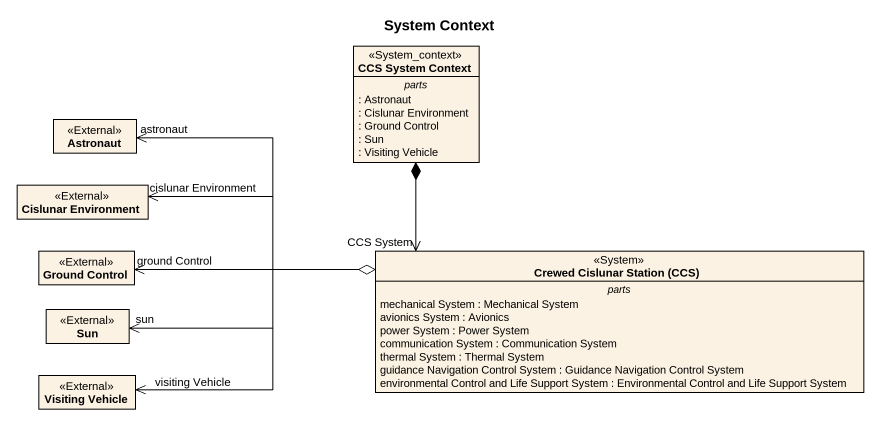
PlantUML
@startuml
title System Context
hide circle
hide empty members
class "CCS System Context" as CCS_System_Context <<System_context>> {
  -- parts --
  : Astronaut
  : Cislunar Environment
  : Ground Control
  : Sun
  : Visiting Vehicle
}
class Astronaut <<External>>
class "Cislunar Environment" as Cislunar_Environment <<External>>
class "Ground Control" as Ground_Control <<External>>
class "Crewed Cislunar Station (CCS)" as Crewed_Cislunar_Station_CCS <<System>> {
  -- parts --
  mechanical System : Mechanical System
  avionics System : Avionics
  power System : Power System
  communication System : Communication System
  thermal System : Thermal System
  guidance Navigation Control System : Guidance Navigation Control System
  environmental Control and Life Support System : Environmental Control and Life Support System
}
class Sun <<External>>
class "Visiting Vehicle" as Visiting_Vehicle <<External>>
CCS_System_Context *--> "CCS System" Crewed_Cislunar_Station_CCS
Crewed_Cislunar_Station_CCS o-left-> "astronaut" Astronaut
Crewed_Cislunar_Station_CCS o-left-> "cislunar Environment" Cislunar_Environment
Crewed_Cislunar_Station_CCS o-left-> "ground Control" Ground_Control
Crewed_Cislunar_Station_CCS o-left-> "sun" Sun
Crewed_Cislunar_Station_CCS o-left-> "visiting Vehicle" Visiting_Vehicle
@enduml
